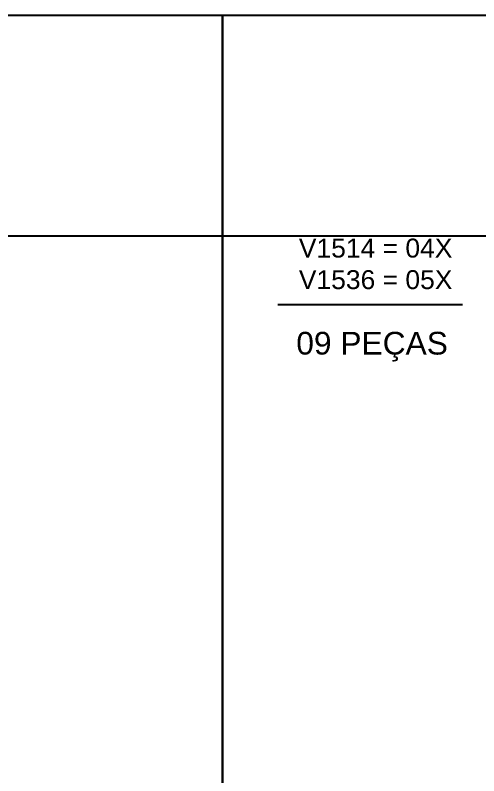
# Model space of a CAD drawing. Extents: x 17311 to 161354, y 153625 to 211469.
# Drawn here: x 21309.5 to 21603.5, y 206817.7 to 207300.1 of the extents above; entities that cross this region are included whole.
import ezdxf

# ---------------------------------------------------------------- set-up
doc = ezdxf.new("R2010")
doc.units = 0
for name, color, linetype in [('8', 111, 'CONTINUOUS'), ('HACHURA', 8, 'CONTINUOUS'), ('TIRAS REESCORAMENTO', 252, 'CONTINUOUS'), ('VIGAS', 3, 'CONTINUOUS')]:
    doc.layers.add(name, color=color, linetype=linetype)
doc.styles.add('R80-50', font='arial.ttf', dxfattribs={"height": 10})

msp = doc.modelspace()

# ---------------------------------------------------------------- linework, layer by layer
at = {"layer": '8', "color": 5, "linetype": 'Continuous'}
msp.add_lwpolyline([(22037.78, 206335.31), (21440.97, 206335.31), (21440.97, 207300.1), (22037.78, 207300.1)], close=True, dxfattribs=at)
at = {"layer": 'HACHURA', "color": 7}
msp.add_line((21476.12, 207116.57), (21593.27, 207116.57), dxfattribs=at)
at = {"layer": 'TIRAS REESCORAMENTO', "linetype": 'ByBlock'}
msp.add_line((22634.59, 207160.02), (17860.1, 207160.02), dxfattribs=at)
at = {"layer": 'VIGAS', "color": 5}
msp.add_lwpolyline([(21440.97, 206335.31), (20844.16, 206335.31), (20844.16, 207300.1), (21440.97, 207300.1)], close=True, dxfattribs=at)

# ---------------------------------------------------------------- texts
at = {"layer": 'VIGAS', "color": 7, "attachment_point": 1, "style": 'R80-50'}
for s, width, insert, char_height in [('V1514 = 04X\\PV1536 = 05X', 124.324, (21489.42, 207158.39), 12), ('09 PEÇAS', 162.221, (21487.8, 207099.28), 14.4)]:
    msp.add_mtext_dynamic_manual_height_columns(s, width=width, gutter_width=50, heights=[0], dxfattribs=dict(at, insert=insert, char_height=char_height))

doc.saveas('drawing.dxf')
